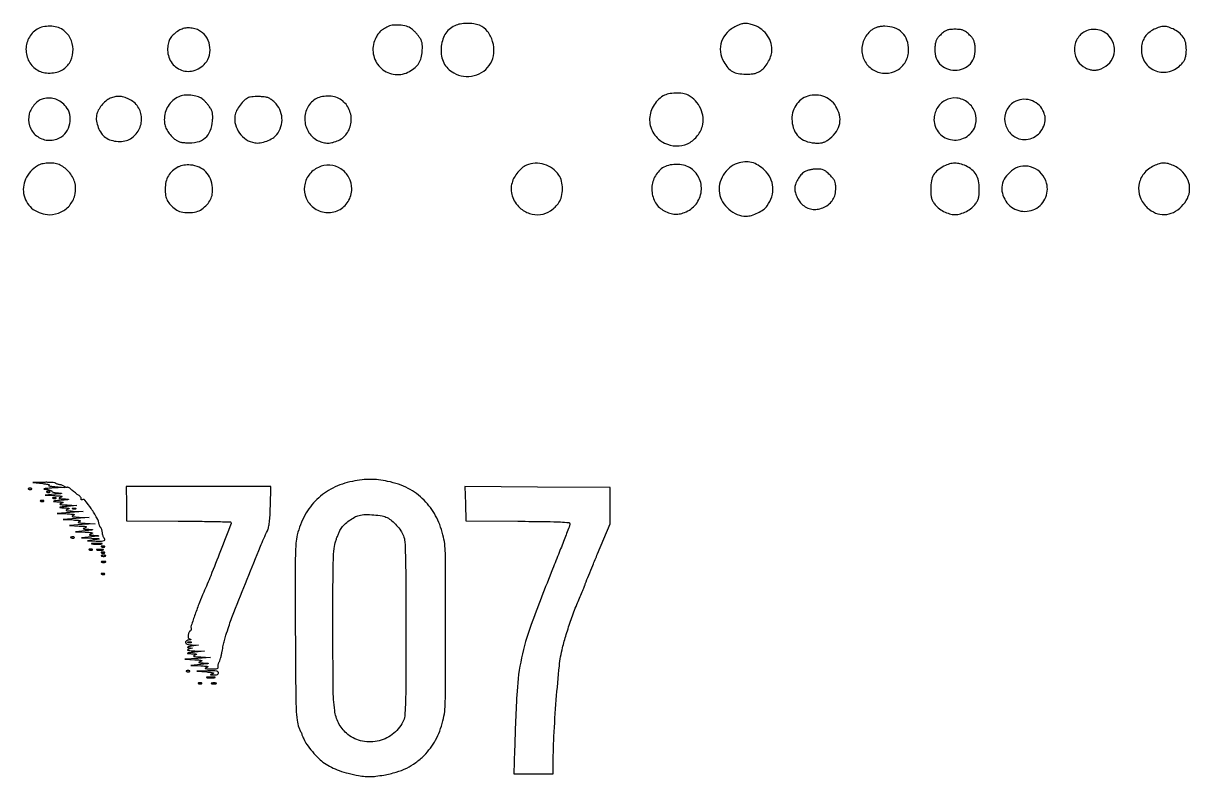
# Model space of a CAD drawing. Extents: x 235 to 2115, y 206 to 2450.
# Drawn here: x 1341 to 2109, y 206 to 702 of the extents above; entities that cross this region are included whole.
import ezdxf

# ---------------------------------------------------------------- set-up
doc = ezdxf.new("R2010")
doc.units = 0

msp = doc.modelspace()

# ---------------------------------------------------------------- linework, layer by layer
for points in [[(1350.24086, 698.005402, 0.139386), (1344.702529, 692.015921, 0.130225), (1342.958011, 683.843335, 0.130664), (1345.489743, 675.89999, 0.140751), (1351.579681, 670.529213, 0.075519), (1355.423749, 669.372399, 0.055381), (1359.881405, 669.234556, 0.055696), (1364.23004, 670.075458, 0.079287), (1367.748951, 671.821237, 0.130558), (1372.382335, 677.408121, 0.114923), (1373.919205, 684.841421, 0.113894), (1372.015535, 692.242055, 0.126482), (1367.102117, 697.730067, 0.084241), (1363.342784, 699.412801, 0.059183), (1358.73975, 700.03593, 0.059009), (1354.102459, 699.563376, 0.082208)], [(1443.5, 697.13944, 0.037118), (1440.387569, 694.881872, 0.067259), (1438.282247, 692.5517, 0.072306), (1436.966363, 689.869323, 0.049909), (1436.253552, 686.557152, 0.148932), (1437.93793, 677.47869, 0.170097), (1444.34682, 671.451822, 0.170353), (1453.107656, 670.747226, 0.149358), (1460.950015, 675.595852, 0.124327), (1463.751269, 681.067752, 0.106269), (1463.842318, 687.560375, 0.106802), (1461.261015, 693.491039, 0.126777), (1456.583108, 697.393538, 0.055013), (1453.196785, 698.56537, 0.060738), (1449.749065, 698.917941, 0.063432), (1446.450239, 698.43248, 0.070246)], [(1580.502229, 699.482063, 0.028327), (1577.4687, 697.612896, 0.058677), (1575.391057, 695.768188, 0.059955), (1573.826048, 693.518141, 0.030798), (1572.4036, 690.386753, 0.153842), (1571.819565, 680.585592, 0.152762), (1576.95589, 672.188321, 0.154459), (1585.910285, 668.273379, 0.157564), (1595.405983, 670.26645, 0.045981), (1599.104425, 672.858772, 0.07808), (1601.567087, 675.714007, 0.077351), (1603.049783, 679.206557, 0.044334), (1603.773718, 683.736562, 0.017149), (1603.886813, 686.915255, 0.052353), (1603.664414, 689.059652, 0.063457), (1603.032354, 690.877053, 0.035), (1601.8385, 692.908052, 0.021989), (1600.745643, 694.359582, 0.015246), (1599.391304, 695.904321, 0.015406), (1597.996843, 697.310774, 0.030344), (1596.791471, 698.322341, 0.094094), (1593.426964, 699.947146, 0.047833), (1588.776286, 700.729522, 0.047834), (1584.061975, 700.613911, 0.094145)], [(1625.179627, 700.318244, 0.0664), (1621.492078, 697.846768, 0.075507), (1618.764035, 694.588164, 0.071488), (1617.023694, 690.51222, 0.051792), (1616.249213, 685.629956, 0.054282), (1616.53787, 680.351315, 0.076505), (1617.999173, 675.878862, 0.080238), (1620.669137, 672.206495, 0.066772), (1624.520382, 669.286833, 0.098636), (1631.043298, 667.134701, 0.093688), (1638.020064, 667.587275, 0.094831), (1644.281676, 670.540516, 0.104097), (1648.770154, 675.520382, 0.111111), (1650.91853, 682.349595, 0.092567), (1650.148616, 689.936083, 0.095402), (1646.742515, 696.543366, 0.127894), (1641.400297, 700.606105, 0.063473), (1637.66842, 701.634932, 0.040015), (1633.151051, 701.916467, 0.040246), (1628.699876, 701.47798, 0.069917)], [(1810.5, 700.109957, 0.091595), (1804.490302, 695.864048, 0.109496), (1800.845177, 689.983697, 0.112826), (1800.087953, 683.256286, 0.10206), (1802.26645, 676.594017, 0.045014), (1805.050892, 672.60511, 0.091241), (1807.99411, 670.178748, 0.087792), (1811.68594, 668.904608, 0.039318), (1816.82333, 668.5, 0.01472), (1820.422681, 668.605989, 0.043977), (1822.857621, 668.965961, 0.056592), (1824.834328, 669.682441, 0.039707), (1826.866528, 670.901069, 0.071567), (1829.531634, 673.446488, 0.046902), (1831.833256, 677.023633, 0.046872), (1833.429688, 680.970899, 0.071027), (1833.978038, 684.627876, 0.08958), (1833.067778, 689.878302, 0.0784), (1830.36069, 694.754181, 0.077164), (1826.235824, 698.623676, 0.082321), (1821.218945, 700.955994, 0.019549), (1817.916601, 701.735516, 0.067975), (1815.732357, 701.860097, 0.06848), (1813.603174, 701.393993, 0.020038)], [(1899.999494, 697.75, 0.127685), (1894.823912, 691.823403, 0.126052), (1893.152427, 684.098045, 0.126758), (1895.402745, 676.553563, 0.129903), (1901.00404, 671.117886, 0.126373), (1908.80229, 669.038209, 0.13404), (1916.446782, 671.049603, 0.13486), (1921.976653, 676.651603, 0.128589), (1923.996262, 684.397883, 0.085913), (1922.892167, 690.748455, 0.110916), (1919.734828, 695.734828, 0.110916), (1914.748455, 698.892167, 0.085913), (1908.397883, 699.996262, 0.025271), (1905.854607, 699.869505, 0.040276), (1903.713937, 699.478114, 0.044215), (1901.813221, 698.784905, 0.040235)], [(2085.5, 697.975706, 0.050582), (2082.056549, 695.772164, 0.073988), (2079.600109, 693.149874, 0.074732), (2078.029663, 689.946874, 0.052769), (2077.227277, 686.013513, 0.151883), (2079.093097, 677.069855, 0.16048), (2085.673802, 670.99538, 0.158167), (2094.65594, 669.972089, 0.147327), (2102.827099, 674.360433, 0.027493), (2104.679493, 676.428567, 0.064941), (2105.751609, 678.194015, 0.062036), (2106.362379, 680.224865, 0.023318), (2106.723323, 683.178461, 0.055324), (2106.551184, 688.017162, 0.086012), (2105.250126, 691.973704, 0.088985), (2102.734861, 695.169455, 0.063253), (2098.964118, 697.75, 0.036304), (2095.213402, 699.341259, 0.078134), (2092.129308, 699.879283, 0.080659), (2089.091758, 699.438187, 0.040774)], [(1945.356584, 694.687975, 0.027618), (1943.452533, 692.739064, 0.065514), (1942.330467, 691.054834, 0.064402), (1941.671514, 689.11983, 0.025957), (1941.259953, 686.353578, 0.089328), (1941.759694, 680.301678, 0.113303), (1944.373374, 675.356537, 0.116677), (1948.810807, 672.143953, 0.098903), (1954.5, 671.007476, 0.098903), (1960.189193, 672.143953, 0.116677), (1964.626626, 675.356537, 0.113303), (1967.240306, 680.301678, 0.089328), (1967.740047, 686.353578, 0.025957), (1967.328486, 689.11983, 0.064402), (1966.669533, 691.054834, 0.065514), (1965.547467, 692.739064, 0.027618), (1963.643416, 694.687975, 0.025846), (1961.450414, 696.49845, 0.072861), (1959.703704, 697.436851, 0.06727), (1957.682189, 697.874471, 0.019716), (1954.5, 698, 0.019716), (1951.317811, 697.874471, 0.06727), (1949.296296, 697.436851, 0.072861), (1947.549586, 696.49845, 0.025846)], [(2039.298549, 696.09989, 0.136401), (2034.577089, 690.915559, 0.129502), (2033.088211, 683.930357, 0.130919), (2035.236451, 677.175707, 0.140782), (2040.416892, 672.606462, 0.034319), (2043.197931, 671.513525, 0.063413), (2045.583634, 671.081409, 0.065264), (2047.954947, 671.266307, 0.038524), (2050.6849, 672.066612, 0.121285), (2056.356885, 675.976797, 0.134453), (2059.2975, 681.933944, 0.133088), (2058.806979, 688.606018, 0.117741), (2055.023636, 694.477355, 0.09134), (2051.63082, 696.708998, 0.07434), (2047.410662, 697.79209, 0.07442), (2043.062704, 697.593042, 0.09192)], [(1354.286408, 652.299038, 0.10619), (1351.615051, 651.16065, 0.052449), (1348.826638, 648.718821, 0.050791), (1346.475561, 645.595571, 0.070301), (1345.100963, 642.374947, 0.145366), (1345.305133, 634.425158, 0.147764), (1349.819833, 627.935147, 0.146444), (1357.209296, 624.994166, 0.14225), (1365.093882, 626.548549, 0.123043), (1369.359131, 630.305378, 0.10077), (1371.748566, 635.910405, 0.101188), (1371.751119, 641.983223, 0.125207), (1369.296691, 647.059249, 0.056073), (1366.100009, 650.093051, 0.078002), (1362.62675, 651.952541, 0.077479), (1358.732604, 652.666008, 0.054507)], [(1398.450423, 652.593404, 0.070702), (1395.470441, 650.758313, 0.04945), (1392.695402, 647.94668, 0.049682), (1390.541881, 644.665043, 0.07414), (1389.420407, 641.427426, 0.085135), (1389.360979, 637.614492, 0.056286), (1390.518406, 633.378555, 0.056415), (1392.585953, 629.519904, 0.087073), (1395.236247, 626.831778, 0.082128), (1398.975205, 625.003058, 0.059267), (1403.556848, 624.204292, 0.060185), (1408.11028, 624.505328, 0.093891), (1411.75914, 625.935192, 0.130046), (1417.251852, 631.814112, 0.133851), (1419.041753, 639.574308, 0.137627), (1416.636131, 647.008114, 0.140452), (1410.72934, 652.03618, 0.033234), (1407.262366, 653.339919, 0.062053), (1404.310463, 653.844494, 0.067393), (1401.492304, 653.592354, 0.046778)], [(1443.5, 653.643721, 0.07221), (1439.567431, 651.080098, 0.073141), (1436.545998, 647.51395, 0.072136), (1434.648741, 643.182569, 0.067309), (1434, 638.38524, 0.057965), (1434.362315, 635.270435, 0.058061), (1435.42988, 632.323805, 0.052334), (1437.262017, 629.453776, 0.034493), (1439.909706, 626.563884, 0.036715), (1441.759554, 625.047213, 0.063977), (1443.511353, 624.122761, 0.054056), (1445.63764, 623.580318, 0.019439), (1448.748983, 623.259009, 0.073674), (1455.64826, 623.833311, 0.119206), (1460.87961, 626.473728, 0.121483), (1464.262427, 631.169349, 0.078325), (1465.773718, 637.736562, 0.017149), (1465.886813, 640.915255, 0.052353), (1465.664414, 643.059652, 0.063457), (1465.032354, 644.877053, 0.035), (1463.8385, 646.908052, 0.021768), (1462.747984, 648.35781, 0.015218), (1461.401004, 649.897079, 0.015387), (1460.017086, 651.295797, 0.030626), (1458.824492, 652.297687, 0.091563), (1455.711409, 653.8202, 0.046192), (1451.39713, 654.60495, 0.046039), (1446.970504, 654.585464, 0.084481)], [(1489.445327, 653.095109, 0.088723), (1486.713687, 651.289127, 0.042098), (1483.904801, 648.121882, 0.041933), (1481.628025, 644.470449, 0.076739), (1480.525024, 641.148116, 0.108006), (1480.80432, 635.310652, 0.091698), (1483.470996, 629.731504, 0.091115), (1487.975898, 625.447112, 0.104809), (1493.499715, 623.306333, 0.081943), (1497.165841, 623.316032, 0.047741), (1501.424635, 624.45615, 0.047973), (1505.348378, 626.365377, 0.089123), (1507.985856, 628.709149, 0.088343), (1510.766755, 633.919188, 0.095894), (1511.470409, 639.617822, 0.095779), (1509.996682, 645.172838, 0.087905), (1506.530444, 649.970492, 0.027836), (1504.405691, 651.812053, 0.069652), (1502.627625, 652.828645, 0.062656), (1500.527673, 653.376391, 0.01927), (1497.261123, 653.676014, 0.015496), (1494.90482, 653.727728, 0.016287), (1492.58877, 653.631286, 0.016138), (1490.602325, 653.419004, 0.067213)], [(1533.310084, 651.922994, 0.140616), (1528.019213, 645.911083, 0.129906), (1526.51277, 637.813205, 0.128541), (1529.202622, 629.963215, 0.136318), (1535.344683, 624.640727, 0.049309), (1538.617092, 623.466459, 0.06656), (1541.738354, 623.112039, 0.062962), (1544.973281, 623.586452, 0.038751), (1548.595463, 624.903882, 0.144919), (1554.599865, 630.108159, 0.132242), (1557.071801, 637.936213, 0.130033), (1555.294043, 646.049697, 0.138106), (1549.75914, 652.005402, 0.082395), (1546.034645, 653.506456, 0.055984), (1541.480479, 653.994886, 0.056185), (1536.953053, 653.461543, 0.085253)], [(1762.411303, 654.109054, 0.127869), (1755.727515, 647.200284, 0.136809), (1753.473204, 638.089433, 0.139501), (1756.268461, 629.259422, 0.134849), (1763.322704, 623.085828, 0.104453), (1770.916526, 621.205835, 0.114411), (1778.355001, 622.661816, 0.113605), (1784.432157, 627.256466, 0.101874), (1788.184664, 634.222015, 0.099293), (1788.713136, 639.878404, 0.081935), (1787.104606, 645.72948, 0.07958), (1783.637377, 650.900997, 0.085188), (1778.79966, 654.589276, 0.086211), (1775.275317, 655.716, 0.041705), (1770.532479, 655.972687, 0.041718), (1765.823912, 655.439865, 0.088108)], [(1857.619302, 653.965577, 0.091871), (1853.114131, 651.653557, 0.087494), (1849.646369, 647.84717, 0.084398), (1847.601516, 642.95536, 0.077726), (1847.207056, 637.51672, 0.076095), (1848.581096, 631.768547, 0.103884), (1851.551381, 627.366329, 0.102686), (1856.071643, 624.497249, 0.072912), (1861.954563, 623.210513, 0.01859), (1864.988052, 623.111617, 0.052539), (1867.092211, 623.343092, 0.062043), (1868.898473, 623.978938, 0.034759), (1870.908052, 625.1615, 0.071914), (1875.660328, 629.544212, 0.101863), (1878.305362, 634.634485, 0.105762), (1878.670758, 640.208771, 0.082631), (1876.814567, 646, 0.085445), (1873.419103, 650.50815, 0.090606), (1868.774158, 653.512142, 0.089703), (1863.326592, 654.698455, 0.081785)], [(1948, 651.197613, 0.0689), (1944.957967, 648.931912, 0.067848), (1942.627569, 645.914069, 0.066885), (1941.165249, 642.341383, 0.063819), (1940.666667, 638.451079, 0.189186), (1944.14826, 629.578921, 0.179316), (1952.826756, 625.192035, 0.175521), (1962.4114, 627.480078, 0.183501), (1968.090021, 635.334313, 0.152714), (1967.776948, 643.14667, 0.140739), (1963.080774, 649.686256, 0.141119), (1955.641598, 652.726681, 0.15374)], [(1993.298549, 650.040484, 0.148346), (1988.387411, 644.538344, 0.143586), (1987.280161, 637.15906, 0.140459), (1990.336276, 630.229706, 0.140298), (1996.599856, 625.967044, 0.104328), (2001.409024, 625.431652, 0.09414), (2006.220466, 626.840034, 0.09172), (2010.279813, 629.960805, 0.092834), (2012.933388, 634.3151, 0.038524), (2013.733693, 637.045053, 0.065264), (2013.918591, 639.416366, 0.063413), (2013.486475, 641.802069, 0.034319), (2012.393538, 644.583108, 0.112431), (2009.065074, 648.810467, 0.100715), (2004.104923, 651.387315, 0.099656), (1998.486254, 651.836206, 0.107565)], [(1350.457381, 608.137076, 0.148895), (1342.724522, 599.453847, 0.171004), (1341.695385, 588.446046, 0.176626), (1347.768317, 579.476336, 0.157789), (1358.509822, 576, 0.114595), (1366.083894, 577.758994, 0.11441), (1372.112739, 582.676476, 0.115502), (1375.324721, 589.70292, 0.118493), (1375.04066, 597.354776, 0.064594), (1373.52744, 600.913996, 0.049658), (1371.036382, 604.328789, 0.050131), (1367.954408, 607.14935, 0.070221), (1364.6849, 608.938666, 0.060101), (1361.199015, 609.79349, 0.044205), (1357.219798, 609.921148, 0.045162), (1353.411596, 609.35905, 0.077857)], [(1443.179627, 607.374914, 0.06298), (1439.433426, 604.826878, 0.0771), (1436.728392, 601.574752, 0.075706), (1435.102472, 597.605715, 0.058066), (1434.532867, 592.947405, 0.043106), (1434.875632, 588.697915, 0.076772), (1435.976601, 585.374385, 0.07494), (1438.051007, 582.48541, 0.039304), (1441.385119, 579.561789, 0.107723), (1444.992335, 577.921794, 0.053509), (1450.012832, 577.391818, 0.053465), (1455.041449, 577.939945, 0.105965), (1458.67667, 579.591948, 0.046342), (1462.135752, 582.689423, 0.071504), (1464.415499, 585.98544, 0.075908), (1465.588816, 589.637975, 0.059922), (1465.753361, 593.791471, 0.076876), (1464.378871, 599.56914, 0.096027), (1461.369901, 604.177155, 0.097762), (1456.9058, 607.270395, 0.082564), (1451.324492, 608.673535, 0.026208), (1449.001569, 608.741237, 0.033723), (1446.874723, 608.547826, 0.036407), (1444.936785, 608.092247, 0.04198)], [(1535.401069, 607.141629, 0.125763), (1529.201449, 602.066561, 0.129054), (1526.271992, 594.68738, 0.130771), (1527.360722, 586.89663, 0.130808), (1532.177405, 580.678257, 0.136552), (1540.246255, 577.453786, 0.141379), (1548.701877, 578.92391, 0.14233), (1555.035306, 584.658312, 0.138943), (1557.384615, 592.949351, 0.124086), (1555.487323, 600.476699, 0.126597), (1550.257498, 606.139437, 0.127321), (1542.969832, 608.554386, 0.126285)], [(1672.381698, 608.469297, 0.068454), (1669.426881, 606.657716, 0.048101), (1666.65792, 603.903033, 0.0467), (1664.379843, 600.562598, 0.053574), (1662.882995, 597.003807, 0.077085), (1662.287635, 592.692667, 0.072345), (1663.000823, 588.303327, 0.069643), (1664.976582, 584.155891, 0.063196), (1668.07069, 580.555101, 0.102051), (1674.491113, 576.781914, 0.115734), (1681.586082, 576.088123, 0.114012), (1688.330008, 578.626621, 0.096842), (1693.75, 583.989831, 0.090775), (1695.519578, 587.989632, 0.059347), (1696.109559, 593.012574, 0.059214), (1695.502754, 598.04818, 0.088928), (1693.720429, 602.086889, 0.088186), (1689.559503, 606.387342, 0.084032), (1684.10387, 609.078789, 0.084711), (1678.106257, 609.81179, 0.091729)], [(1761.999494, 606.75, 0.129583), (1756.768112, 600.714174, 0.116799), (1754.929197, 592.636863, 0.118586), (1756.914375, 584.68894, 0.136399), (1762.24086, 578.993769, 0.045029), (1765.865775, 577.208118, 0.06513), (1769.332046, 576.368528, 0.067028), (1772.821934, 576.460303, 0.05121), (1776.514699, 577.452464, 0.134902), (1784.007666, 582.950129, 0.140991), (1787.48151, 591.413638, 0.143612), (1785.900038, 600.3101, 0.14145), (1779.75914, 607.005402, 0.085699), (1775.752054, 608.589862, 0.055042), (1770.763354, 609.068208, 0.055352), (1765.831412, 608.448625, 0.091096)], [(1811.093906, 609.708485, 0.101702), (1806.021604, 606.859817, 0.079223), (1801.946734, 602.004827, 0.078587), (1799.558409, 596.081913, 0.097133), (1799.363742, 590.14595, 0.098478), (1801.455169, 584.54202, 0.077076), (1805.682717, 579.597315, 0.077347), (1811.192671, 576.179643, 0.100538), (1817, 575, 0.073884), (1820.579243, 575.5318, 0.040678), (1824.704501, 577.16186, 0.040818), (1828.460032, 579.409022, 0.08318), (1830.880126, 581.835828, 0.079379), (1833.852979, 587.842034, 0.094008), (1834.570681, 594.125957, 0.096446), (1832.93977, 600.110912, 0.088212), (1829.149341, 605.262816, 0.051151), (1824.908576, 608.542603, 0.078831), (1820.644243, 610.339293, 0.080923), (1816.116369, 610.701967, 0.056922)], [(1947.240245, 607.889882, 0.05369), (1943.10933, 605.260072, 0.091708), (1940.440774, 602.178568, 0.087583), (1938.976655, 598.242063, 0.045371), (1938.5, 593, 0.015525), (1938.608239, 589.514913, 0.044184), (1938.971831, 587.115754, 0.055861), (1939.689818, 585.15078, 0.039424), (1940.901069, 583.133472, 0.07149), (1943.43447, 580.480135, 0.046337), (1947.005479, 578.175207, 0.046458), (1950.923732, 576.575039, 0.07385), (1954.5, 576.043924, 0.07385), (1958.076268, 576.575039, 0.046458), (1961.994521, 578.175207, 0.046337), (1965.56553, 580.480135, 0.07149), (1968.098931, 583.133472, 0.039424), (1969.310182, 585.15078, 0.055861), (1970.028169, 587.115754, 0.044184), (1970.391761, 589.514913, 0.015525), (1970.5, 593, 0.048494), (1969.984427, 598.303374, 0.084948), (1968.421199, 602.415081, 0.090758), (1965.668134, 605.593416, 0.062495), (1961.598931, 608.094566, 0.042051), (1957.78132, 609.454635, 0.068216), (1954.368051, 609.87302, 0.068556), (1950.980108, 609.35699, 0.042922)], [(1992.989831, 605.75, 0.068809), (1988.336481, 601.543688, 0.103298), (1985.756776, 596.736762, 0.109689), (1985.400351, 591.516986, 0.085446), (1987.198545, 586.105336, 0.183099), (1995.22591, 579.102664, 0.183171), (2005.876589, 579.179194, 0.185002), (2013.726825, 586.280899, 0.185556), (2014.809945, 596.799245, 0.115263), (2011.525654, 602.900112, 0.115045), (2005.876189, 606.919326, 0.118899), (1999.186941, 607.948015, 0.12908)], [(2085.421401, 608.103669, 0.118588), (2078.814777, 602.95082, 0.129642), (2075.544626, 595.518128, 0.12997), (2076.368848, 587.454143, 0.119498), (2081.07069, 580.555101, 0.085408), (2086.540597, 577.092814, 0.107901), (2092.417771, 576.029803, 0.106499), (2098.261387, 577.510921, 0.081421), (2103.631579, 581.368421, 0.081417), (2107.483345, 586.730538, 0.106093), (2108.968966, 592.571852, 0.107697), (2107.919506, 598.441921, 0.08602), (2104.480022, 603.890433, 0.054969), (2101.737102, 606.32669, 0.045356), (2098.351874, 608.291005, 0.046276), (2094.75472, 609.574159, 0.065547), (2091.38398, 609.978038, 0.058026), (2090.394844, 609.851156, 0.015269), (2088.855331, 609.418383, 0.015293), (2087.12111, 608.814357, 0.015146)], [(1855.419965, 604.114322, 0.077732), (1853.097892, 602.147541, 0.046653), (1850.994838, 599.199588, 0.046906), (1849.492992, 595.947906, 0.084937), (1849, 593.066752, 0.072902), (1849.403279, 590.315543, 0.042741), (1850.629473, 587.214282, 0.042557), (1852.378648, 584.342093, 0.068156), (1854.370121, 582.280823, 0.066385), (1857.598219, 580.372293, 0.076229), (1861.065897, 579.489791, 0.075129), (1864.680114, 579.681294, 0.062061), (1868.337192, 580.921186, 0.060619), (1871.755766, 583.121709, 0.083041), (1874.142435, 585.886812, 0.081291), (1875.532442, 589.325489, 0.055537), (1876, 593.521939, 0.028193), (1875.846222, 596.246995, 0.078031), (1875.338154, 598.093629, 0.07043), (1874.255936, 599.801284, 0.019979), (1872.117647, 602.117647, 0.019924), (1869.779597, 604.276433, 0.072242), (1868.070814, 605.351274, 0.078459), (1866.201742, 605.84978, 0.02621), (1863.367647, 605.996262, 0.02849), (1861.147308, 605.867933, 0.029461), (1858.981101, 605.488049, 0.031246), (1857.019833, 604.892129, 0.047571)], [(1354, 399, -0.008164), (1356.348055, 398.724664, -0.027988), (1357.85625, 398.436144, -0.242155), (1358.119805, 398.204922, -0.485857), (1358, 398, 0.485857), (1357.880195, 397.795078, 0.242155), (1358.14375, 397.563856, 0.027988), (1359.651945, 397.275336, 0.008164), (1362, 397), (1368.5, 396.345198), (1360, 395.997892, 0.003805), (1356.503891, 395.828384, 0.028525), (1354.8562, 395.641245, 0.783635), (1354.842748, 395.452915, 0.055786), (1355.75, 395.267795, -0.020701), (1357.378693, 395.052841, -0.032427), (1358.751563, 394.720589, -0.034213), (1359.753002, 394.331388, -0.290729), (1360, 393.942502, 0.301528), (1360.249781, 393.565969, 0.035708), (1361.248437, 393.226159, 0.033163), (1362.621177, 392.961739, 0.020853), (1364.25, 392.827401, -0.0066), (1366.359836, 392.713805, -0.809579), (1366.381963, 392.559795, -0.061411), (1365.583172, 392.373002, -0.001662), (1362, 392), (1355.5, 391.345198), (1362, 391.072919, -0.005048), (1365.224188, 390.90524, -0.050043), (1366.560434, 390.686774, -0.585729), (1366.638801, 390.378599, -0.113017), (1366, 390, 0.021094), (1364.767827, 389.547264, 0.632153), (1364.755401, 389.294118, 0.104561), (1365.407485, 389.103764, 0.003807), (1368, 388.927081, -0.002894), (1370.766188, 388.743636, -0.774315), (1370.79331, 388.595452, -0.082684), (1370.194517, 388.430334, -0.000918), (1366, 388, 0.000918), (1361.805483, 387.569666, 0.082684), (1361.20669, 387.404548, 0.774315), (1361.233812, 387.256364, 0.002894), (1364, 387.072919, -0.003807), (1366.592515, 386.896236, -0.104561), (1367.244599, 386.705882, -0.632153), (1367.232173, 386.452736, -0.021094), (1366, 386, 0.113017), (1365.361199, 385.621401, 0.585729), (1365.439566, 385.313226, 0.050043), (1366.775812, 385.09476, 0.005048), (1370, 384.927081), (1376.5, 384.654802), (1370, 384, 0.000918), (1365.805483, 383.569666, 0.082684), (1365.20669, 383.404548, 0.774315), (1365.233812, 383.256364, 0.002894), (1368, 383.072919, -0.003807), (1370.592515, 382.896236, -0.104561), (1371.244599, 382.705882, -0.632153), (1371.232173, 382.452736, -0.021094), (1370, 382, 0.112155), (1369.355859, 381.619716, 0.5858), (1369.433549, 381.309928, 0.05033), (1370.767726, 381.088209, 0.005034), (1374, 380.913377), (1380.5, 380.627394), (1372, 380), (1363.5, 379.372606), (1370, 379.086623, -0.005034), (1373.232274, 378.911791, -0.05033), (1374.566451, 378.690072, -0.5858), (1374.644141, 378.380284, -0.112155), (1374, 378, 0.112155), (1373.355859, 377.619716, 0.5858), (1373.433549, 377.309928, 0.05033), (1374.767726, 377.088209, 0.005034), (1378, 376.913377), (1384.5, 376.627394), (1376, 376), (1367.5, 375.372606), (1374, 375.086623, -0.005034), (1377.232274, 374.911791, -0.05033), (1378.566451, 374.690072, -0.5858), (1378.644141, 374.380284, -0.112155), (1378, 374, 0.112155), (1377.355859, 373.619716, 0.5858), (1377.433549, 373.309928, 0.05033), (1378.767726, 373.088209, 0.005034), (1382, 372.913377), (1388.5, 372.627394), (1380, 372), (1371.5, 371.372606), (1378, 371.086623, -0.005034), (1381.232274, 370.911791, -0.05033), (1382.566451, 370.690072, -0.5858), (1382.644141, 370.380284, -0.112155), (1382, 370, 0.021094), (1380.767827, 369.547264, 0.632153), (1380.755401, 369.294118, 0.104561), (1381.407485, 369.103764, 0.003807), (1384, 368.927081, -0.002894), (1386.766188, 368.743636, -0.774315), (1386.79331, 368.595452, -0.082684), (1386.194517, 368.430334, -0.000918), (1382, 368), (1375.5, 367.345198), (1382, 367.072919, -0.005048), (1385.224188, 366.90524, -0.050043), (1386.560434, 366.686774, -0.585729), (1386.638801, 366.378599, -0.113017), (1386, 366, 0.021094), (1384.767827, 365.547264, 0.632153), (1384.755401, 365.294118, 0.104561), (1385.407485, 365.103764, 0.003807), (1388, 364.927081, -0.002894), (1390.766188, 364.743636, -0.774315), (1390.79331, 364.595452, -0.082684), (1390.194517, 364.430334, -0.000918), (1386, 364), (1379.5, 363.345198), (1386, 363.022405, -0.000682), (1390.612723, 362.787029, -0.105444), (1391.114742, 362.652159, -0.724026), (1391.08989, 362.493224, -0.002028), (1388, 362), (1383.5, 361.300387), (1389.25, 361.150194, 0.015331), (1392.705119, 361.165895, 0.09515), (1394.425447, 361.559512, 0.341409), (1394.835914, 362.31421, 0.15767), (1394.295521, 363.371146, -0.098199), (1394.000168, 363.812618, -0.022524), (1393.692026, 364.659886, -0.022443), (1393.420194, 365.686282, -0.020226), (1393.23034, 366.76908, 0.020621), (1393.041996, 367.838293, 0.024773), (1392.774428, 368.82371, 0.024632), (1392.472391, 369.616683, 0.12803), (1392.184819, 369.981267, -0.086186), (1391.902046, 370.284449, -0.033114), (1391.618633, 370.788247, -0.031579), (1391.377049, 371.387712, -0.03371), (1391.219037, 372, 0.079692), (1389.616763, 376.469601, 0.025023), (1385.870225, 382.53542, 0.017229), (1381.735751, 388.114217, 0.37987), (1379.894762, 388.43496, -0.088647), (1379.554966, 388.300523, -0.233347), (1379.308555, 388.365699, -0.203828), (1379.18831, 388.613624, -0.070266), (1379.225223, 389.018728, 0.1466), (1379.19333, 389.550041, 0.064009), (1378.864645, 390.183047, 0.055546), (1378.313796, 390.813969, 0.048121), (1377.611867, 391.343058, -0.019456), (1376.712138, 391.943712, -0.007998), (1375.538533, 392.824003, -0.007899), (1374.307656, 393.809917, -0.010045), (1373.20513, 394.75993, 0.019687), (1372.203591, 395.589822, 0.031316), (1371.279123, 396.208762, 0.032511), (1370.523918, 396.585147, 0.304619), (1370.185272, 396.518606, -0.191127), (1369.907096, 396.398461, -0.076188), (1369.487429, 396.449951, -0.060555), (1368.998421, 396.653895, -0.044189), (1368.513525, 396.988775, 0.054809), (1367.913128, 397.384902, 0.025105), (1367.056551, 397.771036, 0.024501), (1366.104629, 398.091059, 0.03098), (1365.197285, 398.287663, -0.024004), (1364.325046, 398.463967, -0.02439), (1363.478449, 398.722338, -0.025077), (1362.767599, 399.018803, -0.085238), (1362.359103, 399.307564, 0.172228), (1361.797623, 399.574846, 0.009107), (1359.789341, 399.745896, 0.01346), (1357.347472, 399.84322, 0.00932), (1354.583333, 399.827401), (1347.5, 399.654802)], [(1557.784534, 400.428919, 0.066245), (1544.96515, 396.053525, 0.077217), (1534.46484, 388.630928, 0.076054), (1526.595352, 378.268705, 0.061805), (1521.491863, 365.2747, 0.047656), (1520.629165, 359.773573, 0.010175), (1520.242104, 350.094166, 0.005517), (1520.103898, 333.994672, 0.000805), (1520.236634, 301.297909, 0.000575), (1520.488787, 264.331334, 0.007642), (1520.805569, 250.711823, 0.020628), (1521.402936, 243.240879, 0.068985), (1522.657975, 238.5, -0.000641), (1523.533653, 236.401151, -0.00058), (1524.433494, 234.229483, -0.00058), (1525.234629, 232.283271, -0.001859), (1525.762325, 230.983347, 0.060571), (1527.764448, 227.343577, 0.021238), (1531.460048, 222.643866, 0.021627), (1535.666779, 218.147015, 0.043235), (1539.421917, 215.053723, 0.035371), (1543.956308, 212.385203, 0.0283), (1549.168069, 210.153228, 0.025608), (1555.121635, 208.332197, 0.018683), (1561.891743, 206.90145, 0.015558), (1566.20826, 206.294069, 0.032018), (1569.615153, 206.1418, 0.02828), (1573.270633, 206.419769, 0.009699), (1578.521762, 207.22328, 0.028243), (1586.698198, 209.117968, 0.042128), (1593.542035, 211.759712, 0.045077), (1599.498059, 215.351673, 0.039658), (1604.994601, 220.09573, 0.033667), (1609.204056, 224.971747, 0.036422), (1612.600621, 230.247101, 0.035125), (1615.292057, 236.131, 0.027525), (1617.392128, 242.830767, 0.060173), (1618.987305, 255.174458, 0.002047), (1619.194238, 304.166372, 0.002013), (1619.003152, 353.222741, 0.061474), (1617.408104, 365.355655, 0.02766), (1615.293385, 371.984411, 0.034113), (1612.575874, 377.873673, 0.035277), (1609.170664, 383.174055, 0.033514), (1605, 388.040356, 0.038216), (1599.988489, 392.425407, 0.040934), (1594.477081, 395.885475, 0.038893), (1588.225339, 398.536349, 0.028998), (1580.993786, 400.501307, 0.021428), (1575.008003, 401.494854, 0.031199), (1569.668921, 401.811612, 0.030134), (1564.195545, 401.464303, 0.018251)], [(1344.8125, 395.316886, 0.051402), (1345.359369, 395.160852, 0.05415), (1345.916927, 395.123424, 0.060344), (1346.402231, 395.202593, 0.126455), (1346.729167, 395.395833, 0.296942), (1346.77538, 395.614691, 0.208169), (1346.592839, 395.799335, 0.077125), (1346.112848, 395.910055, 0.028489), (1345.416667, 395.921053, 0.018894), (1344.670344, 395.862007, 0.168741), (1344.37858, 395.720685, 0.470617), (1344.395823, 395.538436, 0.054073)], [(1356.8125, 393.316886, 0.051402), (1357.359369, 393.160852, 0.05415), (1357.916927, 393.123424, 0.060344), (1358.402231, 393.202593, 0.126455), (1358.729167, 393.395833, 0.296942), (1358.77538, 393.614691, 0.208169), (1358.592839, 393.799335, 0.077125), (1358.112848, 393.910055, 0.028489), (1357.416667, 393.921053, 0.018894), (1356.670344, 393.862007, 0.168741), (1356.37858, 393.720685, 0.470617), (1356.395823, 393.538436, 0.054073)], [(1409.004566, 385.75), (1409.009132, 374.5), (1443.092346, 374.328886, -0.001544), (1456.20018, 374.2226, -0.002511), (1467.329574, 374.04208, -0.000361), (1477.196697, 373.825332, -0.193023), (1477.740523, 373.59281, -0.296341), (1477.915806, 372.767218, -0.000309), (1470.954225, 354.690387, -0.003034), (1464.54623, 338.377057, -0.009451), (1459.956985, 327.5, 0.011663), (1457.123752, 320.701079, 0.008411), (1454.269831, 312.995102, 0.004123), (1451.754817, 305.64349, 0.11731), (1451.579879, 303.656712, -0.045396), (1451.614804, 303.022336, -0.071566), (1451.518093, 302.486659, -0.100378), (1451.312238, 302.128449, -0.215527), (1451.028093, 302, 0.228185), (1450.690383, 301.837413, 0.049509), (1450.328808, 301.278833, 0.042282), (1450.001625, 300.485201, 0.029417), (1449.763844, 299.544963, 0.042815), (1449.646987, 298.417799, 0.098362), (1449.797683, 297.581913, 0.129218), (1450.217499, 297.007901, 0.105589), (1450.897267, 296.660964, -0.03007), (1451.4776, 296.467593, -0.565953), (1451.502386, 296.31304, -0.152712), (1451.196259, 296.184794, -0.010531), (1450.25, 296.116001, 0.060975), (1449.36897, 295.961763, 0.08212), (1448.644334, 295.603664, 0.09885), (1448.168881, 295.094205, 0.139348), (1448, 294.5, 0.185113), (1448.265111, 293.808459, 0.117605), (1448.983366, 293.312318, 0.064385), (1450.258061, 292.997985, 0.019466), (1452.25, 292.849806), (1456.5, 292.699613), (1452, 292, 0.007281), (1450.100223, 291.676243, 0.065062), (1449.2963, 291.415797, 0.665534), (1449.306, 291.209025, 0.062547), (1450, 291.050514), (1452.5, 290.80064), (1450, 290, 0.113017), (1449.361199, 289.621401, 0.585729), (1449.439566, 289.313226, 0.050043), (1450.775812, 289.09476, 0.005048), (1454, 288.927081), (1460.5, 288.654802), (1454, 288, 0.000918), (1449.805483, 287.569666, 0.082684), (1449.20669, 287.404548, 0.774315), (1449.233812, 287.256364, 0.002894), (1452, 287.072919, -0.003807), (1454.592515, 286.896236, -0.104561), (1455.244599, 286.705882, -0.632153), (1455.232173, 286.452736, -0.021094), (1454, 286, 0.112155), (1453.355859, 285.619716, 0.5858), (1453.433549, 285.309928, 0.05033), (1454.767726, 285.088209, 0.005034), (1458, 284.913377), (1464.5, 284.627394), (1456, 284), (1447.5, 283.372606), (1454, 283.086623, -0.005034), (1457.232274, 282.911791, -0.05033), (1458.566451, 282.690072, -0.5858), (1458.644141, 282.380284, -0.112155), (1458, 282, 0.021094), (1456.767827, 281.547264, 0.632153), (1456.755401, 281.294118, 0.104561), (1457.407485, 281.103764, 0.003807), (1460, 280.927081, -0.002894), (1462.766188, 280.743636, -0.774315), (1462.79331, 280.595452, -0.082684), (1462.194517, 280.430334, -0.000918), (1458, 280), (1451.5, 279.345198), (1458, 279.072919, -0.005048), (1461.224188, 278.90524, -0.050043), (1462.560434, 278.686774, -0.585729), (1462.638801, 278.378599, -0.113017), (1462, 278, 0.041963), (1461.037388, 277.600018, 0.661516), (1461.056985, 277.34181, 0.072315), (1461.956489, 277.176444, 0.004531), (1464.661516, 277.09968, 0.01017), (1467.510822, 277.102615, 0.076356), (1468.836117, 277.335282, 0.207255), (1469.421052, 277.863964, 0.147946), (1469.539941, 278.75, -0.051345), (1469.49646, 279.501747, -0.040219), (1469.598557, 280.312827, -0.041435), (1469.82017, 281.05972, -0.07462), (1470.137016, 281.612815, 0.089005), (1470.537088, 282.359906, 0.011122), (1471.068329, 284.128101, 0.012809), (1471.60335, 286.277085, 0.010296), (1472.071465, 288.612815, -0.006887), (1472.83504, 292.562365, -0.013957), (1473.564853, 295.642375, -0.010604), (1474.585078, 299.166684, -0.00251), (1476.440843, 305, -0.015957), (1479.772688, 314.273083, -0.001606), (1488.487904, 336.089304, -0.001778), (1497.306495, 357.737907, -0.012935), (1501.843198, 368, 0.05667), (1502.638025, 370.328845, 0.023517), (1503.196992, 373.611622, 0.01723), (1503.586615, 378.069855, 0.00672), (1503.829469, 384.25), (1504.158938, 397), (1456.579469, 397), (1409, 397)], [(1632.217158, 385.759717), (1632.5, 374.5), (1666.75, 374.236872, -0.00125), (1685.824449, 374.042648, -0.009407), (1694.845613, 373.758439, -0.010991), (1700.220369, 373.369232, -0.386865), (1701, 372.512411, -0.090967), (1700.80042, 371.424499, -0.000728), (1697.654251, 363.174404, -0.002613), (1693.97589, 353.719042, -0.001674), (1689.610215, 342.775538, 0.007288), (1675.288509, 305.669922, 0.036642), (1669.133132, 284.306489, 0.037367), (1666.218823, 262.453713, 0.007772), (1664.579326, 223.75), (1664.157279, 208), (1677.078639, 208), (1690, 208), (1690.002273, 212.25, -0.012041), (1690.503949, 232.626898, -0.007309), (1692.029432, 256.688952, -0.00635), (1694.064099, 279.077207, -0.035021), (1696.151823, 291, -0.01426), (1698.578277, 299.703804, -0.009305), (1701.848762, 309.605794, -0.0093), (1705.489667, 319.390919, -0.014119), (1709.049261, 327.739102, 0.004569), (1709.79663, 329.403066, 0.006526), (1710.426971, 330.894146, 0.003805), (1710.93056, 332.157557, 0.09319), (1711, 332.526896, -0.096454), (1711.081844, 332.947217, -0.000232), (1713.41557, 338.704871, -0.00149), (1716.070717, 345.191264, -0.000926), (1719.223218, 352.787795), (1727.446436, 372.5), (1727.473218, 384.5), (1727.5, 396.5), (1679.717158, 396.759717), (1631.934316, 397.019434)], [(1352.8125, 387.316886, 0.051402), (1353.359369, 387.160852, 0.05415), (1353.916927, 387.123424, 0.060344), (1354.402231, 387.202593, 0.126455), (1354.729167, 387.395833, 0.296942), (1354.77538, 387.614691, 0.208169), (1354.592839, 387.799335, 0.077125), (1354.112848, 387.910055, 0.028489), (1353.416667, 387.921053, 0.018894), (1352.670344, 387.862007, 0.168741), (1352.37858, 387.720685, 0.470617), (1352.395823, 387.538436, 0.054073)], [(1360.8125, 389.316886, 0.051402), (1361.359369, 389.160852, 0.05415), (1361.916927, 389.123424, 0.060344), (1362.402231, 389.202593, 0.126455), (1362.729167, 389.395833, 0.296942), (1362.77538, 389.614691, 0.208169), (1362.592839, 389.799335, 0.077125), (1362.112848, 389.910055, 0.028489), (1361.416667, 389.921053, 0.018894), (1360.670344, 389.862007, 0.168741), (1360.37858, 389.720685, 0.470617), (1360.395823, 389.538436, 0.054073)], [(1375.729167, 382.395833, -0.126455), (1375.402231, 382.202593, -0.060344), (1374.916927, 382.123424, -0.05415), (1374.359369, 382.160852, -0.051402), (1373.8125, 382.316886, -0.054073), (1373.395823, 382.538436, -0.470617), (1373.37858, 382.720685, -0.168741), (1373.670344, 382.862007, -0.018894), (1374.416667, 382.921053, -0.028489), (1375.112848, 382.910055, -0.077125), (1375.592839, 382.799335, -0.208169), (1375.77538, 382.614691, -0.296942)], [(1580.72181, 376.625577, -0.056216), (1583.769066, 374.564274, -0.034023), (1586.884311, 371.512685, -0.033802), (1589.59259, 368.023984, -0.050725), (1591.409181, 364.627876, -0.081807), (1592.317733, 360.686596, -0.009341), (1592.726214, 351.540354, -0.005729), (1592.950341, 336.075683, -0.000758), (1593, 303.338038, -0.00059), (1592.957475, 267.294501, -0.007282), (1592.725156, 253.568478, -0.017393), (1592.227005, 246.062523, -0.092939), (1591.072417, 242.141948, -0.115446), (1584.084063, 233.872268, -0.111109), (1574.056415, 229.418286, -0.112623), (1563.198923, 229.718205, -0.121288), (1553.876769, 234.730297, -0.090858), (1548.702269, 241.468704, -0.086945), (1546.151813, 249.707955, -0.029565), (1545.171153, 264.186795, -0.002128), (1545, 304.393564, -0.00079), (1545.048737, 335.258124, -0.00732), (1545.28627, 348.602885, -0.016604), (1545.793285, 356.315619, -0.055008), (1546.846081, 361.285392, -0.011458), (1547.672717, 363.610612, -0.010437), (1548.629671, 365.969716, -0.010509), (1549.573337, 368.042348, -0.032955), (1550.325507, 369.374033, -0.057577), (1552.519441, 372.004999, -0.032556), (1555.71072, 374.669136, -0.032626), (1559.189838, 376.876121, -0.062357), (1562.263634, 378.087881, -0.059167), (1566.299174, 378.626843, -0.023412), (1571.902177, 378.446124, -0.022703), (1577.356529, 377.763775, -0.078303)], [(1372.8125, 363.316886, 0.051402), (1373.359369, 363.160852, 0.05415), (1373.916927, 363.123424, 0.060344), (1374.402231, 363.202593, 0.126455), (1374.729167, 363.395833, 0.296942), (1374.77538, 363.614691, 0.208169), (1374.592839, 363.799335, 0.077125), (1374.112848, 363.910055, 0.028489), (1373.416667, 363.921053, 0.018894), (1372.670344, 363.862007, 0.168741), (1372.37858, 363.720685, 0.470617), (1372.395823, 363.538436, 0.054073)], [(1384.8125, 355.316886, 0.051402), (1385.359369, 355.160852, 0.05415), (1385.916927, 355.123424, 0.060344), (1386.402231, 355.202593, 0.126455), (1386.729167, 355.395833, 0.296942), (1386.77538, 355.614691, 0.208169), (1386.592839, 355.799335, 0.077125), (1386.112848, 355.910055, 0.028489), (1385.416667, 355.921053, 0.018894), (1384.670344, 355.862007, 0.168741), (1384.37858, 355.720685, 0.470617), (1384.395823, 355.538436, 0.054073)], [(1386.767909, 359.275269, 0.018638), (1388.218327, 359.150328, 0.01259), (1389.878422, 359.111345, 0.012695), (1391.487453, 359.154945, 0.024559), (1392.767909, 359.285474, 0.212532), (1393.000181, 359.434198, 0.556092), (1392.934948, 359.575472, 0.025342), (1391.655786, 359.668409, 0.005888), (1389.5, 359.690131, 0.005499), (1387.352754, 359.662864, 0.031761), (1386.222448, 359.564056, 0.756877), (1386.205163, 359.425738, 0.069146)], [(1389.761659, 355.292739, 0.028254), (1390.754739, 355.159391, 0.020511), (1391.869594, 355.119272, 0.020826), (1392.934218, 355.169017, 0.041951), (1393.761659, 355.31292, 0.285845), (1393.916221, 355.476221, 0.417468), (1393.814362, 355.62839, 0.038992), (1392.938425, 355.726931, 0.009782), (1391.5, 355.747817, 0.008901), (1390.071102, 355.715166, 0.053901), (1389.339362, 355.605813, 0.67161), (1389.319562, 355.45659, 0.082665)], [(1392.8125, 357.316886, 0.051402), (1393.359369, 357.160852, 0.05415), (1393.916927, 357.123424, 0.060344), (1394.402231, 357.202593, 0.126455), (1394.729167, 357.395833, 0.296942), (1394.77538, 357.614691, 0.208169), (1394.592839, 357.799335, 0.077125), (1394.112848, 357.910055, 0.028489), (1393.416667, 357.921053, 0.018894), (1392.670344, 357.862007, 0.168741), (1392.37858, 357.720685, 0.470617), (1392.395823, 357.538436, 0.054073)], [(1392.8125, 353.316886, 0.051402), (1393.359369, 353.160852, 0.05415), (1393.916927, 353.123424, 0.060344), (1394.402231, 353.202593, 0.126455), (1394.729167, 353.395833, 0.296942), (1394.77538, 353.614691, 0.208169), (1394.592839, 353.799335, 0.077125), (1394.112848, 353.910055, 0.028489), (1393.416667, 353.921053, 0.018894), (1392.670344, 353.862007, 0.168741), (1392.37858, 353.720685, 0.470617), (1392.395823, 353.538436, 0.054073)], [(1392.75, 351.337719, 0.057986), (1393.320008, 351.181385, 0.037979), (1394, 351.12966, 0.037979), (1394.679992, 351.181385, 0.057986), (1395.25, 351.337719, 0.174857), (1395.459382, 351.525001, 0.447206), (1395.398438, 351.693942, 0.078554), (1394.89144, 351.810911, 0.017491), (1394, 351.842105, 0.017491), (1393.10856, 351.810911, 0.078554), (1392.601562, 351.693942, 0.447206), (1392.540618, 351.525001, 0.174857)], [(1392.75, 347.337719, 0.057986), (1393.320008, 347.181385, 0.037979), (1394, 347.12966, 0.037979), (1394.679992, 347.181385, 0.057986), (1395.25, 347.337719, 0.174857), (1395.459382, 347.525001, 0.447206), (1395.398438, 347.693942, 0.078554), (1394.89144, 347.810911, 0.017491), (1394, 347.842105, 0.017491), (1393.10856, 347.810911, 0.078554), (1392.601562, 347.693942, 0.447206), (1392.540618, 347.525001, 0.174857)], [(1392.8125, 339.316886, 0.051402), (1393.359369, 339.160852, 0.05415), (1393.916927, 339.123424, 0.060344), (1394.402231, 339.202593, 0.126455), (1394.729167, 339.395833, 0.296942), (1394.77538, 339.614691, 0.208169), (1394.592839, 339.799335, 0.077125), (1394.112848, 339.910055, 0.028489), (1393.416667, 339.921053, 0.018894), (1392.670344, 339.862007, 0.168741), (1392.37858, 339.720685, 0.470617), (1392.395823, 339.538436, 0.054073)], [(1451.729167, 294.395833, -0.126455), (1451.402231, 294.202593, -0.060344), (1450.916927, 294.123424, -0.05415), (1450.359369, 294.160852, -0.051402), (1449.8125, 294.316886, -0.054073), (1449.395823, 294.538436, -0.470617), (1449.37858, 294.720685, -0.168741), (1449.670344, 294.862007, -0.018894), (1450.416667, 294.921053, -0.028489), (1451.112848, 294.910055, -0.077125), (1451.592839, 294.799335, -0.208169), (1451.77538, 294.614691, -0.296942)], [(1448.8125, 275.316886, 0.051402), (1449.359369, 275.160852, 0.05415), (1449.916927, 275.123424, 0.060344), (1450.402231, 275.202593, 0.126455), (1450.729167, 275.395833, 0.296942), (1450.77538, 275.614691, 0.208169), (1450.592839, 275.799335, 0.077125), (1450.112848, 275.910055, 0.028489), (1449.416667, 275.921053, 0.018894), (1448.670344, 275.862007, 0.168741), (1448.37858, 275.720685, 0.470617), (1448.395823, 275.538436, 0.054073)], [(1462, 275.052249, -0.006465), (1464.889739, 274.746639, -0.042813), (1466.309699, 274.453076, -0.498454), (1466.419419, 274.158488, -0.19524), (1466, 273.86103, 0.002796), (1464.391589, 273.472798, 0.548251), (1464.347133, 273.341017, 0.213836), (1464.56086, 273.231959, 0.001591), (1466.583333, 273.136182, 0.029738), (1467.985407, 273.157664, 0.085625), (1468.925475, 273.393316, 0.140492), (1469.465107, 273.843804, 0.150121), (1469.666667, 274.5, 0.242378), (1469.289173, 275.232981, 0.109023), (1468.264878, 275.668993, 0.044535), (1466.294606, 275.859197, 0.007898), (1462.583333, 275.827401), (1455.5, 275.654802)], [(1462.26375, 271.282419, 0.022548), (1463.485188, 271.153707, 0.015659), (1464.872547, 271.114038, 0.015827), (1466.209518, 271.160023, 0.031163), (1467.26375, 271.296069, 0.248898), (1467.455688, 271.450815, 0.49082), (1467.374351, 271.596853, 0.030832), (1466.29708, 271.692368, 0.00738), (1464.5, 271.713986, 0.006817), (1462.711719, 271.684722, 0.040183), (1461.780601, 271.581582, 0.720633), (1461.761725, 271.438612, 0.075924)], [(1456.8125, 267.316886, 0.051402), (1457.359369, 267.160852, 0.05415), (1457.916927, 267.123424, 0.060344), (1458.402231, 267.202593, 0.126455), (1458.729167, 267.395833, 0.296942), (1458.77538, 267.614691, 0.208169), (1458.592839, 267.799335, 0.077125), (1458.112848, 267.910055, 0.028489), (1457.416667, 267.921053, 0.018894), (1456.670344, 267.862007, 0.168741), (1456.37858, 267.720685, 0.470617), (1456.395823, 267.538436, 0.054073)], [(1465.269032, 267.307009, 0.037336), (1466.036634, 267.167106, 0.029507), (1466.880008, 267.127736, 0.030339), (1467.671085, 267.185595, 0.06278), (1468.269032, 267.344063, 0.31318), (1468.386009, 267.52287, 0.333666), (1468.257153, 267.684921, 0.052471), (1467.580113, 267.787295, 0.014395), (1466.5, 267.805051, 0.012823), (1465.431793, 267.764444, 0.080377), (1464.900903, 267.643467, 0.597527), (1464.883358, 267.48334, 0.087174)]]:
    msp.add_lwpolyline(points, format="xyb", close=True)

doc.saveas('drawing.dxf')
